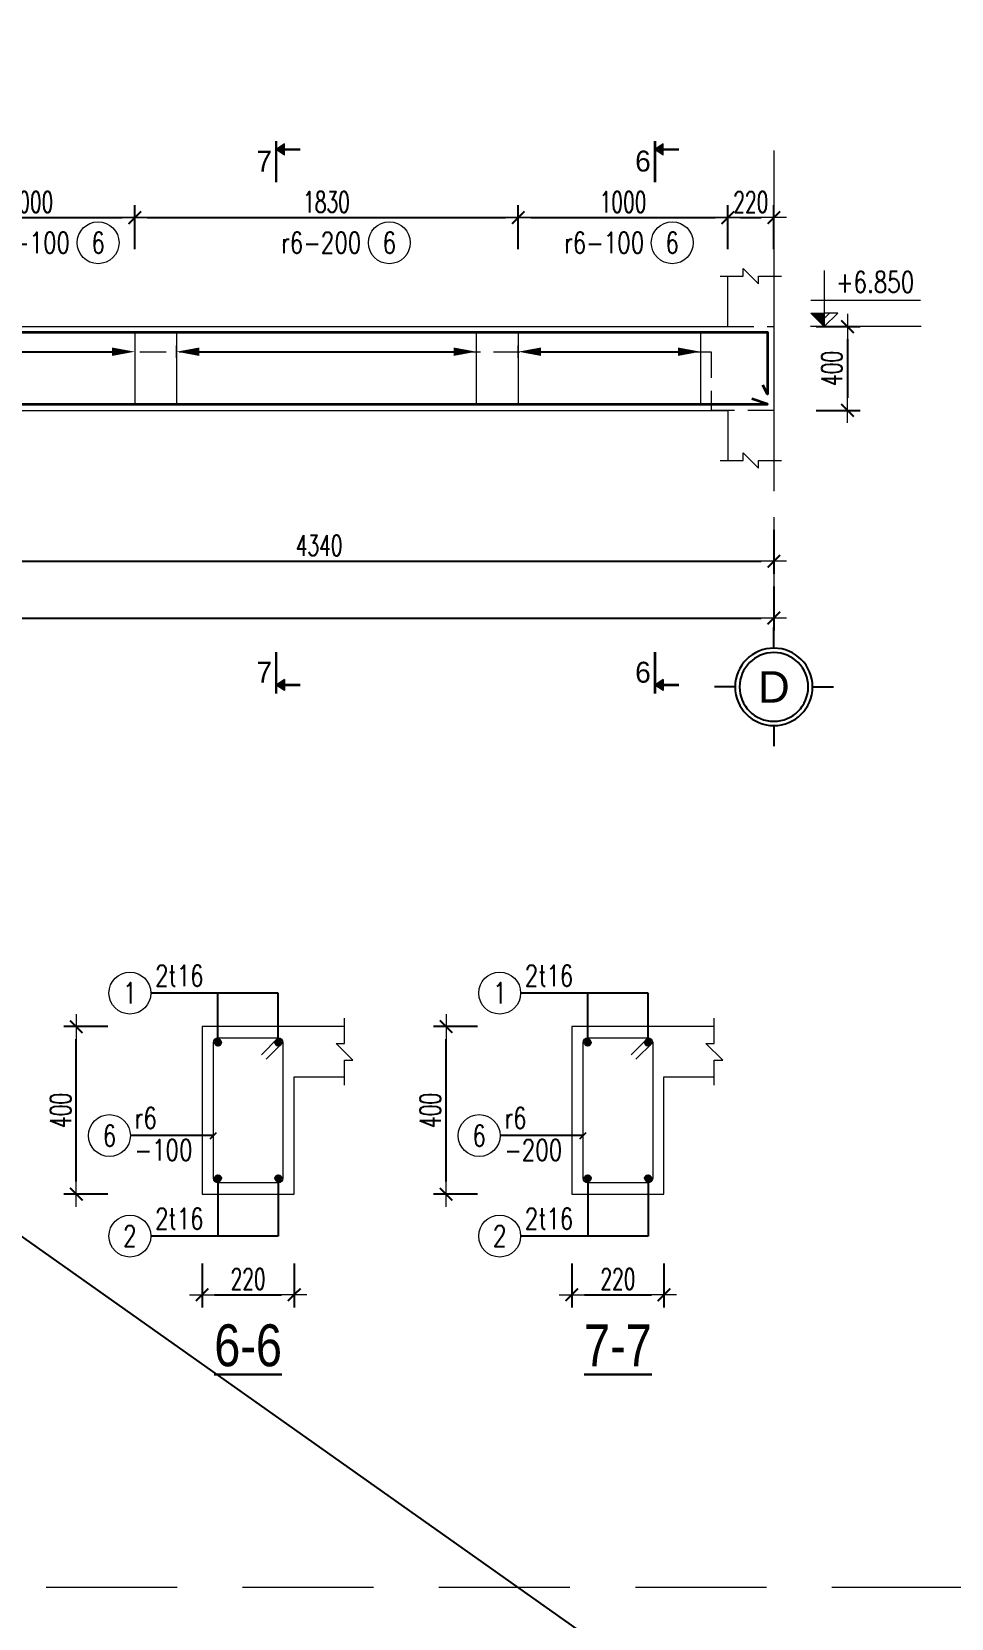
# Model space of a CAD drawing. Header units: millimetres. Extents: x -529861 to -223882, y -171969 to 61504.
# Drawn here: x -419037 to -414649, y -89836 to -82263 of the extents above; entities that cross this region are included whole.
import ezdxf
from ezdxf.enums import TextEntityAlignment as Align

# ---------------------------------------------------------------- set-up
doc = ezdxf.new("R2010")
doc.units = ezdxf.units.MM
doc.header["$LTSCALE"] = 5000
doc.linetypes.add('CENTER', pattern=[2, 1.25, -0.25, 0.25, -0.25])
doc.linetypes.add('HIDDEN', pattern=[0.375, 0.25, -0.125])
doc.layers.get('Defpoints').update_dxf_attribs({"color": 143})
for name, color, linetype, lineweight in [('dim', 8, 'Continuous', 18), ('kata_dim', 8, 'Continuous', 15), ('kata_grid', 8, 'CENTER', 5), ('kata_net khuat', 9, 'HIDDEN', 5), ('kata_net manh', 8, 'Continuous', 5), ('kata_net thay', 4, 'Continuous', 20), ('kata_text', 7, 'Continuous', 30), ('kata_thep chu', 1, 'Continuous', 35), ('kata_thep dai', 220, 'Continuous', 20), ('S-dims', 8, 'Continuous', 18)]:
    doc.layers.add(name, color=color, linetype=linetype, lineweight=lineweight)
doc.layers.add('KCS_Plotter', color=11, linetype='Continuous', plot=False)
doc.layers.add('text', color=255, linetype='Continuous')
doc.styles.add('AVANH', font='')
doc.styles.add('General text 1', font='')
doc.styles.add('kata_text', font='arial.ttf', dxfattribs={"width": 0.8})
doc.styles.add('vnsimpli', font='vnsimli.shx', dxfattribs={"width": 0.65})
doc.styles.get('AVANH').set_extended_font_data('.VnArialH')
doc.styles.get('General text 1').set_extended_font_data('.VnAvantH')
doc.dimstyles.new('kata_dim_20', dxfattribs={"dimscale": 20, "dimtxt": 2.5, "dimasz": 1.5, "dimexe": 1.5, "dimexo": 2.5, "dimtad": 1, "dimdec": 0, "dimzin": 0, "dimdsep": 46, "dimtxsty": 'vnsimpli', "dimblk": 'kata_block_ArchTick', "dimcen": 0.09, "dimdle": 1.2, "dimclrd": 8, "dimclre": 8, "dimclrt": 3, "dimadec": 0, "dimazin": 0, "dimtfac": 1, "dimtdec": 0, "dimtix": 1, "dimtofl": 0, "dimtmove": 0, "dimatfit": 3, "dimfxl": 3.75, "dimfxlon": 1, "dimtolj": 1, "dimtzin": 0, "dimarcsym": 0})
doc.dimstyles.new('kata_dim_40', dxfattribs={"dimscale": 40, "dimtxt": 2.5, "dimasz": 1.5, "dimexe": 1.5, "dimexo": 2.5, "dimtad": 1, "dimdec": 0, "dimzin": 0, "dimdsep": 46, "dimtxsty": 'vnsimpli', "dimblk": 'kata_block_ArchTick', "dimcen": 0.09, "dimdle": 1.2, "dimclrd": 8, "dimclre": 8, "dimclrt": 3, "dimadec": 0, "dimazin": 0, "dimtfac": 1, "dimtdec": 0, "dimtix": 1, "dimtofl": 0, "dimtmove": 0, "dimatfit": 3, "dimfxl": 3.75, "dimfxlon": 1, "dimtolj": 1, "dimtzin": 0, "dimarcsym": 0})
doc.dimstyles.new('kata_rai_thep', dxfattribs={"dimtxt": 2, "dimasz": 1, "dimexe": 0, "dimexo": 0, "dimtad": 1, "dimdec": 0, "dimzin": 12, "dimdsep": 46, "dimtxsty": 'kata_text', "dimblk": 'kata_block_RUNTIC', "dimcen": 0, "dimse1": 1, "dimse2": 1, "dimclrd": 6, "dimclre": 6, "dimclrt": 7, "dimadec": 0, "dimazin": 3, "dimtfac": 1, "dimtdec": 0, "dimtmove": 2, "dimatfit": 3, "dimldrblk": 'kata_block_LEADERTIC', "dimfxl": 1, "dimtolj": 1, "dimtzin": 0, "dimlwd": -1, "dimlwe": -1, "dimarcsym": 0})

# ---------------------------------------------------------------- blocks, each defined once
blk = doc.blocks.new('kata_block_ArchTick')
at = {"color": 8}
blk.add_line((1, 0), (-1, 0), dxfattribs=at)
at = {"color": 8, "const_width": 0.15}
blk.add_lwpolyline([(-0.5, -0.5), (0.5, 0.5)], dxfattribs=at)
blk = doc.blocks.new('*D344')
at = {"layer": 'Defpoints', "color": 0, "linetype": 'ByBlock', "ltscale": 1500, "transparency": 16777216}
for p in [(-415495.4145047388, -83150.20279869331), (-415715.4145047388, -83670.20279869331), (-415495.4145047388, -83670.20279869331)]:
    blk.add_point(p, dxfattribs=at)
at = {"layer": 'kata_dim', "color": 8, "linetype": 'ByBlock', "lineweight": -2, "ltscale": 1500, "transparency": 16777216}
for p, q in [((-415715.4145047388, -83300.20279869331), (-415715.4145047388, -83090.20279869331)), ((-415655.4145047388, -83150.20279869331), (-415555.4145047388, -83150.20279869331)), ((-415495.4145047388, -83300.20279869331), (-415495.4145047388, -83090.20279869331))]:
    blk.add_line(p, q, dxfattribs=at)
at = {"layer": 'kata_dim', "color": 8, "linetype": 'ByBlock', "lineweight": -2, "ltscale": 1500, "transparency": 16777216, "xscale": 60, "yscale": 60, "zscale": 60, "rotation": 180}
blk.add_blockref('kata_block_ArchTick', (-415715.4145047388, -83150.20279869331), dxfattribs=at)
at = {"layer": 'kata_dim', "color": 8, "linetype": 'ByBlock', "lineweight": -2, "ltscale": 1500, "transparency": 16777216, "xscale": 60, "yscale": 60, "zscale": 60}
blk.add_blockref('kata_block_ArchTick', (-415495.4145047388, -83150.20279869331), dxfattribs=at)
at = {"layer": 'kata_dim', "color": 3, "linetype": 'ByBlock', "ltscale": 1500, "transparency": 16777216, "insert": (-415605.4145047388, -83075.20279869331), "char_height": 100, "attachment_point": 5, "style": 'vnsimpli'}
blk.add_mtext('\\A1;220', dxfattribs=at)
blk = doc.blocks.new('*D345')
at = {"layer": 'Defpoints', "color": 0, "linetype": 'ByBlock', "ltscale": 1500, "transparency": 16777216}
for p in [(-418545.4145047388, -83150.20279869331), (-419545.4145047388, -83670.20279869331), (-418545.4145047388, -83670.20279869331)]:
    blk.add_point(p, dxfattribs=at)
at = {"layer": 'kata_dim', "color": 8, "linetype": 'ByBlock', "lineweight": -2, "ltscale": 1500, "transparency": 16777216}
for p, q in [((-419545.4145047388, -83300.20279869331), (-419545.4145047388, -83090.20279869331)), ((-419485.4145047388, -83150.20279869331), (-418605.4145047388, -83150.20279869331)), ((-418545.4145047388, -83300.20279869331), (-418545.4145047388, -83090.20279869331))]:
    blk.add_line(p, q, dxfattribs=at)
at = {"layer": 'kata_dim', "color": 8, "linetype": 'ByBlock', "lineweight": -2, "ltscale": 1500, "transparency": 16777216, "xscale": 60, "yscale": 60, "zscale": 60, "rotation": 180}
blk.add_blockref('kata_block_ArchTick', (-419545.4145047388, -83150.20279869331), dxfattribs=at)
at = {"layer": 'kata_dim', "color": 8, "linetype": 'ByBlock', "lineweight": -2, "ltscale": 1500, "transparency": 16777216, "xscale": 60, "yscale": 60, "zscale": 60}
blk.add_blockref('kata_block_ArchTick', (-418545.4145047388, -83150.20279869331), dxfattribs=at)
at = {"layer": 'kata_dim', "color": 3, "linetype": 'ByBlock', "ltscale": 1500, "transparency": 16777216, "insert": (-419045.4145047388, -83075.20279869331), "char_height": 100, "attachment_point": 5, "style": 'vnsimpli'}
blk.add_mtext('\\A1;1000', dxfattribs=at)
blk = doc.blocks.new('*D346')
at = {"layer": 'Defpoints', "color": 0, "linetype": 'ByBlock', "ltscale": 1500, "transparency": 16777216}
for p in [(-416715.4145047388, -83150.20279869331), (-418545.4145047388, -83670.20279869331), (-416715.4145047388, -83670.20279869331)]:
    blk.add_point(p, dxfattribs=at)
at = {"layer": 'kata_dim', "color": 8, "linetype": 'ByBlock', "lineweight": -2, "ltscale": 1500, "transparency": 16777216}
for p, q in [((-418545.4145047388, -83300.20279869331), (-418545.4145047388, -83090.20279869331)), ((-418485.4145047388, -83150.20279869331), (-416775.4145047388, -83150.20279869331)), ((-416715.4145047388, -83300.20279869331), (-416715.4145047388, -83090.20279869331))]:
    blk.add_line(p, q, dxfattribs=at)
at = {"layer": 'kata_dim', "color": 8, "linetype": 'ByBlock', "lineweight": -2, "ltscale": 1500, "transparency": 16777216, "xscale": 60, "yscale": 60, "zscale": 60, "rotation": 180}
blk.add_blockref('kata_block_ArchTick', (-418545.4145047388, -83150.20279869331), dxfattribs=at)
at = {"layer": 'kata_dim', "color": 8, "linetype": 'ByBlock', "lineweight": -2, "ltscale": 1500, "transparency": 16777216, "xscale": 60, "yscale": 60, "zscale": 60}
blk.add_blockref('kata_block_ArchTick', (-416715.4145047388, -83150.20279869331), dxfattribs=at)
at = {"layer": 'kata_dim', "color": 3, "linetype": 'ByBlock', "ltscale": 1500, "transparency": 16777216, "insert": (-417630.4145047388, -83075.20279869331), "char_height": 100, "attachment_point": 5, "style": 'vnsimpli'}
blk.add_mtext('\\A1;1830', dxfattribs=at)
blk = doc.blocks.new('*D347')
at = {"layer": 'Defpoints', "color": 0, "linetype": 'ByBlock', "ltscale": 1500, "transparency": 16777216}
for p in [(-415715.4145047388, -83150.20279869331), (-416715.4145047388, -83670.20279869331), (-415715.4145047388, -83670.20279869331)]:
    blk.add_point(p, dxfattribs=at)
at = {"layer": 'kata_dim', "color": 8, "linetype": 'ByBlock', "lineweight": -2, "ltscale": 1500, "transparency": 16777216}
for p, q in [((-416715.4145047388, -83300.20279869331), (-416715.4145047388, -83090.20279869331)), ((-416655.4145047388, -83150.20279869331), (-415775.4145047388, -83150.20279869331)), ((-415715.4145047388, -83300.20279869331), (-415715.4145047388, -83090.20279869331))]:
    blk.add_line(p, q, dxfattribs=at)
at = {"layer": 'kata_dim', "color": 8, "linetype": 'ByBlock', "lineweight": -2, "ltscale": 1500, "transparency": 16777216, "xscale": 60, "yscale": 60, "zscale": 60, "rotation": 180}
blk.add_blockref('kata_block_ArchTick', (-416715.4145047388, -83150.20279869331), dxfattribs=at)
at = {"layer": 'kata_dim', "color": 8, "linetype": 'ByBlock', "lineweight": -2, "ltscale": 1500, "transparency": 16777216, "xscale": 60, "yscale": 60, "zscale": 60}
blk.add_blockref('kata_block_ArchTick', (-415715.4145047388, -83150.20279869331), dxfattribs=at)
at = {"layer": 'kata_dim', "color": 3, "linetype": 'ByBlock', "ltscale": 1500, "transparency": 16777216, "insert": (-416215.4145047388, -83075.20279869331), "char_height": 100, "attachment_point": 5, "style": 'vnsimpli'}
blk.add_mtext('\\A1;1000', dxfattribs=at)
blk = doc.blocks.new('*D348')
at = {"layer": 'Defpoints', "color": 0, "linetype": 'ByBlock', "ltscale": 1500, "transparency": 16777216}
for p in [(-415438.5028684791, -83670.20279869334), (-415438.5028684791, -84070.20279869334), (-415143.8957967724, -84070.20279869334)]:
    blk.add_point(p, dxfattribs=at)
at = {"layer": 'kata_dim', "color": 8, "linetype": 'ByBlock', "lineweight": -2, "ltscale": 1500, "transparency": 16777216}
for p, q in [((-415293.8957967724, -83670.20279869334), (-415083.8957967724, -83670.20279869334)), ((-415143.8957967724, -83730.20279869334), (-415143.8957967724, -84010.20279869334)), ((-415293.8957967724, -84070.20279869334), (-415083.8957967724, -84070.20279869334))]:
    blk.add_line(p, q, dxfattribs=at)
at = {"layer": 'kata_dim', "color": 8, "linetype": 'ByBlock', "lineweight": -2, "ltscale": 1500, "transparency": 16777216, "xscale": 60, "yscale": 60, "zscale": 60}
for p, rotation in [((-415143.8957967724, -83670.20279869334), 90), ((-415143.8957967724, -84070.20279869334), 270)]:
    blk.add_blockref('kata_block_ArchTick', p, dxfattribs=dict(at, rotation=rotation))
at = {"layer": 'kata_dim', "color": 3, "linetype": 'ByBlock', "ltscale": 1500, "transparency": 16777216, "insert": (-415218.8957967723, -83870.20279869321), "char_height": 100, "attachment_point": 5, "rotation": 90, "style": 'vnsimpli'}
blk.add_mtext('\\A1;400', dxfattribs=at)
blk = doc.blocks.new('kata_block_CT')
at = {"layer": 'S-dims', "linetype": 'ByBlock', "ltscale": 1500}
blk.add_hatch(color=256, dxfattribs=at).paths.add_polyline_path([(-1.818989403545856e-12, 1.596954857557193), (-1.612010908635057, 1.596954857557193), (-1.818989403545856e-12, -4.547473508864641e-13)])
h = blk.add_hatch(dxfattribs=at)
h.set_pattern_fill('ANSI31', color=256, scale=1.406250541793835, style=0)
h.set_pattern_definition([(45.00000000000001, (-1.818989403545856e-12, 5.002220859751105e-12), (-3.157122508925225, 3.157122508925225), [])])
h.paths.add_polyline_path([(-1.818989403545856e-12, 1.596954857557193), (-1.818989403545856e-12, -4.547473508864641e-13), (1.612010908922457, 1.596954857557193)])
for p, q in [((-1.592704896860596, 3.140833880479022), (11.46947077315235, 3.140833880479022)), ((11.56125648125999, 5.002220859751105e-12), (-1.638695725139769, 5.002220859751105e-12))]:
    blk.add_line(p, q, dxfattribs=at)
for points in [[(-1.818989403545856e-12, 6.694950748643805), (-1.818989403545856e-12, -4.547473508864641e-13)], [(-1.818989403545856e-12, -4.547473508864641e-13), (-1.612010908635057, 1.596954857557193), (-1.818989403545856e-12, 1.596954857557193)], [(-1.818989403545856e-12, -4.547473508864641e-13), (1.612010908922457, 1.596954857557193), (-1.818989403545856e-12, 1.596954857557193)]]:
    blk.add_lwpolyline(points, dxfattribs=at)
at = {"layer": 'S-dims', "color": 3, "style": 'vnsimpli', "width": 0.75}
blk.add_attdef('CT', (1.409564409344966, 4.068271311703484), '', height=2.5, dxfattribs=at)
blk = doc.blocks.new('*D351')
at = {"layer": 'Defpoints', "color": 0, "linetype": 'ByBlock', "ltscale": 1500, "transparency": 16777216}
for p in [(-419835.4145047388, -84166.14727921008), (-415495.4145047388, -84487.61539298871), (-415495.4145047388, -84790.20279869331)]:
    blk.add_point(p, dxfattribs=at)
at = {"layer": 'kata_dim', "color": 8, "linetype": 'ByBlock', "lineweight": -2, "ltscale": 1500, "transparency": 16777216}
for p, q in [((-419835.4145047388, -84640.20279869331), (-419835.4145047388, -84850.20279869331)), ((-415495.4145047388, -84640.20279869331), (-415495.4145047388, -84850.20279869331)), ((-419775.4145047388, -84790.20279869331), (-415555.4145047388, -84790.20279869331))]:
    blk.add_line(p, q, dxfattribs=at)
at = {"layer": 'kata_dim', "color": 8, "linetype": 'ByBlock', "lineweight": -2, "ltscale": 1500, "transparency": 16777216, "xscale": 60, "yscale": 60, "zscale": 60, "rotation": 180}
blk.add_blockref('kata_block_ArchTick', (-419835.4145047388, -84790.20279869331), dxfattribs=at)
at = {"layer": 'kata_dim', "color": 8, "linetype": 'ByBlock', "lineweight": -2, "ltscale": 1500, "transparency": 16777216, "xscale": 60, "yscale": 60, "zscale": 60}
blk.add_blockref('kata_block_ArchTick', (-415495.4145047388, -84790.20279869331), dxfattribs=at)
at = {"layer": 'kata_dim', "color": 3, "linetype": 'ByBlock', "ltscale": 1500, "transparency": 16777216, "insert": (-417665.4145047388, -84715.20279869331), "char_height": 100, "attachment_point": 5, "style": 'vnsimpli'}
blk.add_mtext('\\A1;4340', dxfattribs=at)
blk = doc.blocks.new('kata_block_GRID')
at = {"layer": 'dim', "color": 250, "linetype": 'Continuous', "lineweight": -3}
for p, q in [((-0.003069858671185699, 4.621936058582317), (-0.003069858671185699, 7.082257742461767)), ((-4.628075776428378, -0.003069858671263859), (-7.088397460513452, -0.003069858671263859)), ((4.633360719258999, -0.003069858729762842), (7.093682403344044, -0.003069858729762842)), ((-0.003069858729507047, -4.62807577604141), (-0.003069858729507047, -7.088397459920852))]:
    blk.add_line(p, q, dxfattribs=at)
at = {"layer": 'dim', "color": 250, "linetype": 'Continuous', "lineweight": -3, "extrusion": (0, 0, -1)}
blk.add_ellipse((-0.003069858729507047, -0.003069858729762842), major_axis=(-4.625005843929168, 0.0008261058644820616), ratio=0.9999999999162872, start_param=3.141414036333157, end_param=9.424599343512742, dxfattribs=at)
at = {"layer": 'dim', "color": 9, "linetype": 'Continuous', "lineweight": -3, "extrusion": (0, 0, -0.9999999999999999)}
blk.add_ellipse((-0.003069858729507047, -0.003069858729762842), major_axis=(-4.09891770926371, 0.00306985872976267), ratio=0.99999999991626, start_param=3.140843709996926, end_param=9.424029017176512, dxfattribs=at)
at = {"layer": 'text', "color": 33, "style": 'AVANH'}
blk.add_attdef('GRID', text='', height=3.75, dxfattribs=at).set_placement((0, 0), align=Align.MIDDLE)
blk = doc.blocks.new('kata_block_RUNTIC')
at = {"layer": 'kata_dim', "color": 6}
blk.add_line((0, 0.75), (0, -0.75), dxfattribs=at)
blk.add_lwpolyline([(0, 0, 0, 1, 0), (-2.69999999999709, 0, 1, 1, 0)], format="xyseb", dxfattribs=at)
blk = doc.blocks.new('*D332')
at = {"layer": 'Defpoints', "color": 6, "linetype": 'ByBlock', "ltscale": 1500, "transparency": 16777216}
blk.add_line((-419455.4145047388, -83790.20279869331), (-418585.4145047388, -83790.20279869331), dxfattribs=at)
at = {"layer": 'Defpoints', "color": 0, "linetype": 'ByBlock', "ltscale": 1500, "transparency": 16777216}
for p in [(-419495.4145047388, -83790.20279869331), (-418545.4145047388, -83790.20279869331), (-418545.4145047388, -83790.20279869331)]:
    blk.add_point(p, dxfattribs=at)
at = {"layer": 'Defpoints', "color": 6, "linetype": 'ByBlock', "ltscale": 1500, "transparency": 16777216, "xscale": 40, "yscale": 40, "zscale": 40, "rotation": 180}
blk.add_blockref('kata_block_RUNTIC', (-419495.4145047388, -83790.20279869331), dxfattribs=at)
at = {"layer": 'Defpoints', "color": 6, "linetype": 'ByBlock', "ltscale": 1500, "transparency": 16777216, "xscale": 40, "yscale": 40, "zscale": 40}
blk.add_blockref('kata_block_RUNTIC', (-418545.4145047388, -83790.20279869331), dxfattribs=at)
blk = doc.blocks.new('kata_block_LEADERTIC')
at = {"layer": 'kata_dim', "color": 6}
blk.add_lwpolyline([(0, 0, 0, 1, 0), (-2.69999999999709, 0, 1, 1, 0)], format="xyseb", dxfattribs=at)
blk = doc.blocks.new('*D333')
at = {"layer": 'Defpoints', "color": 6, "linetype": 'ByBlock', "ltscale": 1500, "transparency": 16777216}
blk.add_line((-418305.4145047388, -83790.20279869331), (-416955.4145047388, -83790.20279869331), dxfattribs=at)
at = {"layer": 'Defpoints', "color": 0, "linetype": 'ByBlock', "ltscale": 1500, "transparency": 16777216}
for p in [(-418345.4145047388, -83790.20279869331), (-416915.4145047388, -83790.20279869331), (-416915.4145047388, -83790.20279869331)]:
    blk.add_point(p, dxfattribs=at)
at = {"layer": 'Defpoints', "color": 6, "linetype": 'ByBlock', "ltscale": 1500, "transparency": 16777216, "xscale": 40, "yscale": 40, "zscale": 40, "rotation": 180}
blk.add_blockref('kata_block_RUNTIC', (-418345.4145047388, -83790.20279869331), dxfattribs=at)
at = {"layer": 'Defpoints', "color": 6, "linetype": 'ByBlock', "ltscale": 1500, "transparency": 16777216, "xscale": 40, "yscale": 40, "zscale": 40}
blk.add_blockref('kata_block_RUNTIC', (-416915.4145047388, -83790.20279869331), dxfattribs=at)
blk = doc.blocks.new('*D334')
at = {"layer": 'Defpoints', "color": 6, "linetype": 'ByBlock', "ltscale": 1500, "transparency": 16777216}
blk.add_line((-416675.4145047388, -83790.20279869331), (-415885.4145047388, -83790.20279869331), dxfattribs=at)
at = {"layer": 'Defpoints', "color": 0, "linetype": 'ByBlock', "ltscale": 1500, "transparency": 16777216}
for p in [(-416715.4145047388, -83790.20279869331), (-415845.4145047388, -83790.20279869331), (-415845.4145047388, -83790.20279869331)]:
    blk.add_point(p, dxfattribs=at)
at = {"layer": 'Defpoints', "color": 6, "linetype": 'ByBlock', "ltscale": 1500, "transparency": 16777216, "xscale": 40, "yscale": 40, "zscale": 40, "rotation": 180}
blk.add_blockref('kata_block_RUNTIC', (-416715.4145047388, -83790.20279869331), dxfattribs=at)
at = {"layer": 'Defpoints', "color": 6, "linetype": 'ByBlock', "ltscale": 1500, "transparency": 16777216, "xscale": 40, "yscale": 40, "zscale": 40}
blk.add_blockref('kata_block_RUNTIC', (-415845.4145047388, -83790.20279869331), dxfattribs=at)
blk = doc.blocks.new('*D362')
at = {"layer": 'Defpoints', "color": 0, "linetype": 'ByBlock', "ltscale": 1500, "transparency": 16777216}
for p in [(-418224.3445846057, -87812.03425808257), (-417784.3445846057, -87812.03425808257), (-417784.3445846057, -88292.03425808257)]:
    blk.add_point(p, dxfattribs=at)
at = {"layer": 'kata_dim', "color": 8, "linetype": 'ByBlock', "lineweight": -2, "ltscale": 1500, "transparency": 16777216}
for p, q in [((-418224.3445846057, -88142.03425808257), (-418224.3445846057, -88352.03425808257)), ((-417784.3445846057, -88142.03425808257), (-417784.3445846057, -88352.03425808257)), ((-418164.3445846057, -88292.03425808257), (-417844.3445846057, -88292.03425808257))]:
    blk.add_line(p, q, dxfattribs=at)
at = {"layer": 'kata_dim', "color": 8, "linetype": 'ByBlock', "lineweight": -2, "ltscale": 1500, "transparency": 16777216, "xscale": 60, "yscale": 60, "zscale": 60, "rotation": 180}
blk.add_blockref('kata_block_ArchTick', (-418224.3445846057, -88292.03425808257), dxfattribs=at)
at = {"layer": 'kata_dim', "color": 8, "linetype": 'ByBlock', "lineweight": -2, "ltscale": 1500, "transparency": 16777216, "xscale": 60, "yscale": 60, "zscale": 60}
blk.add_blockref('kata_block_ArchTick', (-417784.3445846057, -88292.03425808257), dxfattribs=at)
at = {"layer": 'kata_dim', "color": 3, "linetype": 'ByBlock', "ltscale": 1500, "transparency": 16777216, "insert": (-418004.3445846057, -88217.03425808257), "char_height": 100, "attachment_point": 5, "style": 'vnsimpli'}
blk.add_mtext('\\A1;220', dxfattribs=at)
blk = doc.blocks.new('kata_block_TD')
at = {"color": 6, "linetype": 'ByBlock', "lineweight": -2, "style": 'kata_text', "width": 0.8}
blk.add_attdef('SECTDET2', text='', height=5, dxfattribs=at).set_placement((0, 7.970649532882817), align=Align.CENTER)
at = {"color": 0, "linetype": 'ByBlock', "lineweight": -2, "style": 'kata_text', "width": 0.8}
blk.add_attdef('SECTDET1', text='', height=5, dxfattribs=at).set_placement((0, 1.470649532882817), align=Align.CENTER)
blk = doc.blocks.new('*D363')
at = {"layer": 'Defpoints', "color": 0, "linetype": 'ByBlock', "ltscale": 1500, "transparency": 16777216}
for p in [(-418824.3445846078, -87012.0342580826), (-418224.3445846059, -87012.0342580826), (-418224.3445846059, -87812.0342580826)]:
    blk.add_point(p, dxfattribs=at)
at = {"layer": 'kata_dim', "color": 8, "linetype": 'ByBlock', "lineweight": -2, "ltscale": 1500, "transparency": 16777216}
for p, q in [((-418674.3445846078, -87012.0342580826), (-418884.3445846078, -87012.0342580826)), ((-418824.3445846078, -87752.0342580826), (-418824.3445846078, -87072.0342580826)), ((-418674.3445846078, -87812.0342580826), (-418884.3445846078, -87812.0342580826))]:
    blk.add_line(p, q, dxfattribs=at)
at = {"layer": 'kata_dim', "color": 8, "linetype": 'ByBlock', "lineweight": -2, "ltscale": 1500, "transparency": 16777216, "xscale": 60, "yscale": 60, "zscale": 60}
for p, rotation in [((-418824.3445846078, -87012.0342580826), 90), ((-418824.3445846078, -87812.0342580826), 270)]:
    blk.add_blockref('kata_block_ArchTick', p, dxfattribs=dict(at, rotation=rotation))
at = {"layer": 'kata_dim', "color": 3, "linetype": 'ByBlock', "ltscale": 1500, "transparency": 16777216, "insert": (-418899.3445846077, -87412.03425808247), "char_height": 100, "attachment_point": 5, "rotation": 90, "style": 'vnsimpli'}
blk.add_mtext('\\A1;400', dxfattribs=at)
blk = doc.blocks.new('kata_block_THEP')
at = {"layer": 'kata_thep chu', "color": 0}
for p, q in [((-0.5, 0), (0.5, 0)), ((-0.3535533905960619, 0.353553390592424), (0.3535533905960619, -0.353553390592424)), ((0.3535533905960619, 0.353553390592424), (-0.3535533905960619, -0.353553390592424)), ((0, 0.5), (0, -0.5))]:
    blk.add_line(p, q, dxfattribs=at)
at = {"layer": 'kata_thep chu', "color": 0, "const_width": 0.08333333333333334}
blk.add_lwpolyline([(-0.5, -1.818989403545856e-12, 1), (0.5000000000145519, -1.818989403545856e-12, 1), (-0.5, -1.818989403545856e-12, 1)], format="xyb", dxfattribs=at)
blk = doc.blocks.new('*U68')
blk.add_circle((-2.5, 0), 2.5)
at = {"layer": 'kata_text', "color": 3, "style": 'vnsimpli', "width": 0.75}
blk.add_attdef('DK1', (0.5, 0.8455043070534884), '', height=2.5, dxfattribs=at)
at = {"layer": 'kata_text', "color": 7, "style": 'vnsimpli', "width": 0.75}
blk.add_attdef('SH2', text='', height=2.5, dxfattribs=at).set_placement((-2.5, 0), align=Align.MIDDLE)
blk = doc.blocks.new('*U70')
blk.add_circle((-2.5, 0), 2.5)
at = {"layer": 'kata_text', "color": 3, "style": 'vnsimpli', "width": 0.75}
for tag, p in [('DK1', (0.5, 0.8455043070534884)), ('KC1', (0.5, -2.972544307831413))]:
    blk.add_attdef(tag, p, '', height=2.5, dxfattribs=at)
at = {"layer": 'kata_text', "color": 7, "style": 'vnsimpli', "width": 0.75}
blk.add_attdef('SH2', text='', height=2.5, dxfattribs=at).set_placement((-2.5, 0), align=Align.MIDDLE)
blk = doc.blocks.new('*U87')
blk.add_circle((2.5, 0), 2.5)
at = {"layer": 'kata_text', "color": 3, "style": 'vnsimpli', "width": 0.75}
blk.add_attdef('DKKC2', text='', height=2.5, dxfattribs=at).set_placement((-0.85, -1.249999999999998), align=Align.RIGHT)
at = {"layer": 'kata_text', "color": 7, "style": 'vnsimpli', "width": 0.75}
blk.add_attdef('SH3', text='', height=2.5, dxfattribs=at).set_placement((2.5, 0), align=Align.MIDDLE)
blk = doc.blocks.new('*D370')
at = {"layer": 'Defpoints', "color": 0, "linetype": 'ByBlock', "ltscale": 1500, "transparency": 16777216}
for p in [(-416459.7826566827, -87812.03425808257), (-416019.7826566827, -87812.03425808257), (-416019.7826566827, -88292.03425808257)]:
    blk.add_point(p, dxfattribs=at)
at = {"layer": 'kata_dim', "color": 8, "linetype": 'ByBlock', "lineweight": -2, "ltscale": 1500, "transparency": 16777216}
for p, q in [((-416459.7826566827, -88142.03425808257), (-416459.7826566827, -88352.03425808257)), ((-416019.7826566827, -88142.03425808257), (-416019.7826566827, -88352.03425808257)), ((-416399.7826566827, -88292.03425808257), (-416079.7826566827, -88292.03425808257))]:
    blk.add_line(p, q, dxfattribs=at)
at = {"layer": 'kata_dim', "color": 8, "linetype": 'ByBlock', "lineweight": -2, "ltscale": 1500, "transparency": 16777216, "xscale": 60, "yscale": 60, "zscale": 60, "rotation": 180}
blk.add_blockref('kata_block_ArchTick', (-416459.7826566827, -88292.03425808257), dxfattribs=at)
at = {"layer": 'kata_dim', "color": 8, "linetype": 'ByBlock', "lineweight": -2, "ltscale": 1500, "transparency": 16777216, "xscale": 60, "yscale": 60, "zscale": 60}
blk.add_blockref('kata_block_ArchTick', (-416019.7826566827, -88292.03425808257), dxfattribs=at)
at = {"layer": 'kata_dim', "color": 3, "linetype": 'ByBlock', "ltscale": 1500, "transparency": 16777216, "insert": (-416239.7826566827, -88217.03425808257), "char_height": 100, "attachment_point": 5, "style": 'vnsimpli'}
blk.add_mtext('\\A1;220', dxfattribs=at)
blk = doc.blocks.new('*D371')
at = {"layer": 'Defpoints', "color": 0, "linetype": 'ByBlock', "ltscale": 1500, "transparency": 16777216}
for p in [(-417059.7826566849, -87012.0342580826), (-416459.7826566829, -87012.0342580826), (-416459.7826566829, -87812.0342580826)]:
    blk.add_point(p, dxfattribs=at)
at = {"layer": 'kata_dim', "color": 8, "linetype": 'ByBlock', "lineweight": -2, "ltscale": 1500, "transparency": 16777216}
for p, q in [((-416909.7826566849, -87012.0342580826), (-417119.7826566849, -87012.0342580826)), ((-417059.7826566849, -87752.0342580826), (-417059.7826566849, -87072.0342580826)), ((-416909.7826566849, -87812.0342580826), (-417119.7826566849, -87812.0342580826))]:
    blk.add_line(p, q, dxfattribs=at)
at = {"layer": 'kata_dim', "color": 8, "linetype": 'ByBlock', "lineweight": -2, "ltscale": 1500, "transparency": 16777216, "xscale": 60, "yscale": 60, "zscale": 60}
for p, rotation in [((-417059.7826566849, -87012.0342580826), 90), ((-417059.7826566849, -87812.0342580826), 270)]:
    blk.add_blockref('kata_block_ArchTick', p, dxfattribs=dict(at, rotation=rotation))
at = {"layer": 'kata_dim', "color": 3, "linetype": 'ByBlock', "ltscale": 1500, "transparency": 16777216, "insert": (-417134.7826566848, -87412.03425808247), "char_height": 100, "attachment_point": 5, "rotation": 90, "style": 'vnsimpli'}
blk.add_mtext('\\A1;400', dxfattribs=at)
blk = doc.blocks.new('kata_block_SECBAL')
blk.add_hatch(color=2).paths.add_polyline_path([(0.9949950774395511, 3.806026766437923), (4.639423423213884e-07, 3.133625387334772), (0.9949950774395511, 2.46122400823162)])
at = {"color": 2}
for p, q in [((0.9949950774395511, 3.806026766437923), (4.639423423213884e-07, 3.133625387334772)), ((0.9949950774395511, 2.46122400823162), (0.9949950774395511, 3.806026766437923)), ((0.9949950774395511, 2.46122400823162), (4.639423423213884e-07, 3.133625387334772))]:
    blk.add_line(p, q, dxfattribs=at)
at = {"color": 2, "const_width": 0.3}
for points in [[(4.639423423213884e-07, -0.8013114999549362), (4.639423423213884e-07, 4.158454357098053)], [(0.9949950774395511, 3.133625387334772), (2.888094267825096, 3.133625387334772)]]:
    blk.add_lwpolyline(points, dxfattribs=at)
at = {"color": 2, "linetype": 'ByBlock', "lineweight": -2, "style": 'General text 1'}
blk.add_attdef('DETAIL', text='', height=2.5, dxfattribs=at).set_placement((-0.4999587343882013, 1.749873724336794), align=Align.MIDDLE_RIGHT)
blk = doc.blocks.new('*U88')
blk.add_hatch(color=2).paths.add_polyline_path([(0.9949950774395503, -0.4488839092948065), (4.639423418238154e-07, 0.2235174698083453), (0.9949950774395507, 0.8959188489114962)])
at = {"color": 2}
for p, q in [((0.9949950774395507, 0.8959188489114962), (4.639423418238154e-07, 0.2235174698083453)), ((0.9949950774395503, -0.4488839092948065), (4.639423418238154e-07, 0.2235174698083453)), ((0.9949950774395507, 0.8959188489114962), (0.9949950774395503, -0.4488839092948065))]:
    blk.add_line(p, q, dxfattribs=at)
at = {"color": 2, "const_width": 0.3}
for points in [[(4.639423431694138e-07, 4.158454357098053), (4.63942341473363e-07, -0.8013114999549362)], [(0.9949950774395505, 0.2235174698083449), (2.888094267825096, 0.2235174698083444)]]:
    blk.add_lwpolyline(points, dxfattribs=at)
at = {"color": 2, "linetype": 'ByBlock', "lineweight": -2, "style": 'General text 1'}
blk.add_attdef('DETAIL', text='', height=2.5, dxfattribs=at).set_placement((-0.4999587343882013, 1.749873724336794), align=Align.MIDDLE_RIGHT)
blk = doc.blocks.new('*D378')
at = {"layer": 'Defpoints', "color": 0, "linetype": 'ByBlock', "ltscale": 1500, "transparency": 16777216}
for p in [(-426195.4145047388, -84183.80939279417), (-415495.4145047388, -84190.20279869331), (-415495.4145047388, -85061.67608844409)]:
    blk.add_point(p, dxfattribs=at)
at = {"layer": 'kata_dim', "color": 8, "linetype": 'ByBlock', "lineweight": -2, "ltscale": 1500, "transparency": 16777216}
for p, q in [((-426195.4145047388, -84911.67608844409), (-426195.4145047388, -85121.67608844409)), ((-415495.4145047388, -84911.67608844409), (-415495.4145047388, -85121.67608844409)), ((-426135.4145047388, -85061.67608844409), (-415555.4145047388, -85061.67608844409))]:
    blk.add_line(p, q, dxfattribs=at)
at = {"layer": 'kata_dim', "color": 8, "linetype": 'ByBlock', "lineweight": -2, "ltscale": 1500, "transparency": 16777216, "xscale": 60, "yscale": 60, "zscale": 60, "rotation": 180}
blk.add_blockref('kata_block_ArchTick', (-426195.4145047388, -85061.67608844409), dxfattribs=at)
at = {"layer": 'kata_dim', "color": 8, "linetype": 'ByBlock', "lineweight": -2, "ltscale": 1500, "transparency": 16777216, "xscale": 60, "yscale": 60, "zscale": 60}
blk.add_blockref('kata_block_ArchTick', (-415495.4145047388, -85061.67608844409), dxfattribs=at)
at = {"layer": 'kata_dim', "color": 3, "linetype": 'ByBlock', "ltscale": 1500, "transparency": 16777216, "insert": (-420845.4145047388, -84986.67608844409), "char_height": 100, "attachment_point": 5, "style": 'vnsimpli'}
blk.add_mtext('\\A1;10700', dxfattribs=at)

msp = doc.modelspace()

# ---------------------------------------------------------------- linework, layer by layer
at = {"layer": 'kata_dim', "linetype": 'ByBlock', "ltscale": 1500}
for points in [[(-415752.0811714054, -83430.20279869331), (-415642.0811714054, -83430.20279869331), (-415642.0811714054, -83393.53613202664), (-415568.7478380721, -83466.86946535997), (-415568.7478380721, -83430.2027986933), (-415458.7478380722, -83430.20279869331)], [(-415752.0811714054, -84310.20279869331), (-415642.0811714054, -84310.20279869331), (-415642.0811714054, -84273.53613202664), (-415568.7478380721, -84346.86946535997), (-415568.7478380721, -84310.2027986933), (-415458.7478380722, -84310.20279869331)], [(-417544.3445846057, -87292.03425808257), (-417544.3445846057, -87172.03425808257), (-417504.3445846057, -87172.03425808257), (-417584.3445846057, -87092.03425808257), (-417544.3445846057, -87092.03425808257), (-417544.3445846057, -86972.03425808257)], [(-415779.7826566827, -87292.03425808257), (-415779.7826566827, -87172.03425808257), (-415739.7826566827, -87172.03425808257), (-415819.7826566827, -87092.03425808257), (-415779.7826566827, -87092.03425808257), (-415779.7826566827, -86972.03425808257)]]:
    msp.add_lwpolyline(points, dxfattribs=at)
at = {"layer": 'kata_grid', "ltscale": 0.1}
msp.add_line((-415495.4145047388, -82830.20279869331), (-415495.4145047388, -85110.20279869331), dxfattribs=at)
at = {"layer": 'kata_net khuat', "ltscale": 0.1}
for p, q in [((-415715.4145047388, -83670.20279869331), (-415495.4145047388, -83670.20279869331)), ((-415495.4145047388, -84070.20279869331), (-415795.4145047388, -84070.20279869331))]:
    msp.add_line(p, q, dxfattribs=at)
at = {"layer": 'kata_net khuat', "ltscale": 0.5}
msp.add_line((-426468.6710349513, -89687.76846632666), (-409206.1709000026, -89687.76846632666), dxfattribs=at)
at = {"layer": 'kata_net khuat', "ltscale": 0.1}
msp.add_lwpolyline([(-419645.4145047388, -84070.20279869331), (-419645.4145047388, -83790.20279869331), (-415795.4145047388, -83790.20279869331), (-415795.4145047388, -84070.20279869331)], dxfattribs=at)
at = {"layer": 'kata_net thay', "linetype": 'ByBlock', "ltscale": 1500}
for points in [[(-419545.4145047388, -83430.20279869331), (-419545.4145047388, -83670.20279869331), (-415715.4145047388, -83670.20279869331), (-415715.4145047388, -83430.20279869331)], [(-415495.4145047388, -83430.20279869331), (-415495.4145047388, -83670.20279869331), (-415495.4145047388, -83670.20279869331), (-415495.4145047388, -84070.20279869331), (-415495.4145047388, -84070.20279869331), (-415495.4145047388, -84310.20279869331)], [(-419545.4145047388, -84310.20279869331), (-419545.4145047388, -84070.20279869331), (-415715.4145047388, -84070.20279869331), (-415715.4145047388, -84310.20279869331)], [(-417544.3445846057, -87012.03425808257), (-417784.3445846057, -87012.03425808257), (-417784.3445846057, -87012.03425808257), (-418224.3445846057, -87012.03425808257), (-418224.3445846057, -87812.03425808257), (-417784.3445846057, -87812.03425808257), (-417784.3445846057, -87252.03425808257), (-417544.3445846057, -87252.03425808257)], [(-415779.7826566827, -87012.03425808257), (-416019.7826566827, -87012.03425808257), (-416019.7826566827, -87012.03425808257), (-416459.7826566827, -87012.03425808257), (-416459.7826566827, -87812.03425808257), (-416019.7826566827, -87812.03425808257), (-416019.7826566827, -87252.03425808257), (-415779.7826566827, -87252.03425808257)]]:
    msp.add_lwpolyline(points, dxfattribs=at)
at = {"layer": 'kata_thep chu', "linetype": 'ByBlock', "ltscale": 1500}
for points in [[(-422745.4145047388, -83697.20279869331), (-422295.4145047388, -83727.20279869331), (-419945.4145047388, -83727.20279869331), (-419495.4145047388, -83697.20279869331), (-415525.4145047388, -83697.20279869331), (-415525.4145047388, -83992.90305642222), (-415547.7801373553, -83950.41097638043)], [(-426090.4145047388, -83915.20279869331), (-426165.4145047388, -83940.20279869331), (-422945.4145047388, -83940.20279869331), (-422345.4145047388, -83940.20279869331), (-419945.4145047388, -83940.20279869331), (-419345.4145047388, -84040.20279869331), (-415525.4145047388, -84040.20279869331), (-415600.4145047388, -84015.20279869331)]]:
    msp.add_lwpolyline(points, dxfattribs=at)
at = {"layer": 'kata_thep dai', "linetype": 'ByBlock', "ltscale": 30}
for p, q in [((-418545.4145047388, -83697.20279869331), (-418545.4145047388, -84043.20279869331)), ((-418345.4145047388, -83697.20279869331), (-418345.4145047388, -84043.20279869331)), ((-416915.4145047388, -83697.20279869331), (-416915.4145047388, -84043.20279869331)), ((-416715.4145047388, -83697.20279869331), (-416715.4145047388, -84043.20279869331)), ((-415845.4145047388, -83697.20279869331), (-415845.4145047388, -84043.20279869331))]:
    msp.add_line(p, q, dxfattribs=at)
at = {"layer": 'kata_thep dai', "linetype": 'ByBlock', "ltscale": 1500}
for points in [[(-417940.3445846057, -87146.03425808257), (-417860.3445846057, -87066.03425808257, -0.414213562), (-417838.3445846057, -87088.03425808257), (-417838.3445846057, -87736.03425808257, -0.414213562), (-417860.3445846057, -87758.03425808257), (-418148.3445846057, -87758.03425808257, -0.414213562), (-418170.3445846057, -87736.03425808257), (-418170.3445846057, -87088.03425808257, -0.414213562), (-418148.3445846057, -87066.03425808257), (-417860.3445846057, -87066.03425808257, -0.414213562), (-417838.3445846057, -87088.03425808257), (-417918.3445846057, -87168.03425808257)], [(-416175.7826566827, -87146.03425808257), (-416095.7826566827, -87066.03425808257, -0.414213562), (-416073.7826566827, -87088.03425808257), (-416073.7826566827, -87736.03425808257, -0.414213562), (-416095.7826566827, -87758.03425808257), (-416383.7826566827, -87758.03425808257, -0.414213562), (-416405.7826566827, -87736.03425808257), (-416405.7826566827, -87088.03425808257, -0.414213562), (-416383.7826566827, -87066.03425808257), (-416095.7826566827, -87066.03425808257, -0.414213562), (-416073.7826566827, -87088.03425808257), (-416153.7826566827, -87168.03425808257)]]:
    msp.add_lwpolyline(points, format="xyb", dxfattribs=at)
at = {"layer": 'KCS_Plotter', "linetype": 'ByBlock', "ltscale": 1500}
msp.add_line((-427218.6710349728, -82262.76871084442), (-406218.6710349658, -97112.76822181189), dxfattribs=at)

# ---------------------------------------------------------------- block references
at = {"layer": 'kata_dim', "color": 2, "linetype": 'ByBlock', "ltscale": 1500, "xscale": 40, "yscale": 40, "zscale": 40}
for name, p, values in [('kata_block_SECBAL', (-417870.4145047388, -82950.20279869331), {'DETAIL': '7'}), ('kata_block_SECBAL', (-416062.9145047388, -82950.20279869331), {'DETAIL': '6'}), ('*U88', (-417870.4145047388, -85390.20279869331), {'DETAIL': '7'}), ('*U88', (-416062.9145047388, -85390.20279869331), {'DETAIL': '6'})]:
    msp.add_blockref(name, p, dxfattribs=at).add_auto_attribs(values)
at = {"layer": 'kata_dim', "linetype": 'ByBlock', "ltscale": 1500, "xscale": 40, "yscale": 40, "zscale": 40}
msp.add_blockref('kata_block_GRID', (-415495.4145047388, -85390.20279869331), dxfattribs=at).add_auto_attribs({'GRID': 'D'})
at = {"layer": 'kata_net manh', "linetype": 'ByBlock', "ltscale": 1500, "xscale": 40, "yscale": 40, "zscale": 40}
for name, p, values in [('*U87', (-418820.4145047388, -83270.20279869331), {'SH3': '6', 'DKKC2': 'r6-100'}), ('*U87', (-417430.4145047388, -83270.20279869331), {'SH3': '6', 'DKKC2': 'r6-200'}), ('*U87', (-416080.4145047388, -83270.20279869331), {'SH3': '6', 'DKKC2': 'r6-100'}), ('*U68', (-418468.3445846057, -86852.03425808257), {'SH2': '1', 'DK1': '2t16'}), ('*U68', (-416703.7826566827, -86852.03425808257), {'SH2': '1', 'DK1': '2t16'}), ('*U70', (-418566.3445846057, -87532.03425808257), {'SH2': '6', 'DK1': 'r6', 'KC1': '-100'}), ('*U70', (-416801.7826566827, -87532.03425808257), {'SH2': '6', 'DK1': 'r6', 'KC1': '-200'}), ('*U68', (-418468.3445846057, -88012.03425808257), {'SH2': '2', 'DK1': '2t16'}), ('*U68', (-416703.7826566827, -88012.03425808257), {'SH2': '2', 'DK1': '2t16'})]:
    msp.add_blockref(name, p, dxfattribs=at).add_auto_attribs(values)
at = {"layer": 'kata_text', "linetype": 'ByBlock', "ltscale": 1500}
ref = msp.add_blockref('kata_block_CT', (-415255.1683306485, -83670.20279869331), dxfattribs=dict(at, xscale=40, yscale=40, zscale=40))
ref.add_attrib('CT', '+6.850', (-415198.7857542746, -83507.47194622515), dxfattribs={"layer": '0', "color": 3, "height": 100, "style": 'vnsimpli', "width": 0.75})
ref = msp.add_blockref('kata_block_TD', (-418004.3445846057, -88692.03425808257), dxfattribs=dict(at, xscale=40, yscale=40, zscale=40))
ref.add_attrib('SECTDET1', '%%u6-6', dxfattribs={"layer": '0', "color": 0, "linetype": 'ByBlock', "lineweight": -2, "height": 200, "style": 'kata_text', "width": 0.8}).set_placement((-418004.3445846057, -88633.20827676725), align=Align.CENTER)
ref = msp.add_blockref('kata_block_TD', (-416239.7826566827, -88692.03425808257), dxfattribs=dict(at, xscale=40, yscale=40, zscale=40))
ref.add_attrib('SECTDET1', '%%u7-7', dxfattribs={"layer": '0', "color": 0, "linetype": 'ByBlock', "lineweight": -2, "height": 200, "style": 'kata_text', "width": 0.8}).set_placement((-416239.7826566827, -88633.20827676725), align=Align.CENTER)
at = {"layer": 'kata_thep chu', "linetype": 'ByBlock', "ltscale": 1500, "xscale": 32, "yscale": 32, "zscale": 32}
for p in [(-418148.3445846057, -87088.03425808257), (-417860.3445846057, -87088.03425808257), (-416383.7826566827, -87088.03425808257), (-416095.7826566827, -87088.03425808257), (-418148.3445846057, -87736.03425808257), (-417860.3445846057, -87736.03425808257), (-416383.7826566827, -87736.03425808257), (-416095.7826566827, -87736.03425808257)]:
    msp.add_blockref('kata_block_THEP', p, dxfattribs=at)

# ---------------------------------------------------------------- dimensions: what is measured, and where the dimension line sits
at = {"layer": 'Defpoints', "linetype": 'ByBlock', "ltscale": 1500}
for p1, p2, picture, middle in [((-419495.4145047388, -83790.20279869331), (-418545.4145047388, -83790.20279869331), '*D332', (-419020.4145047388, -83790.20279869331)), ((-418345.4145047388, -83790.20279869331), (-416915.4145047388, -83790.20279869331), '*D333', (-417630.4145047388, -83790.20279869331)), ((-416715.4145047388, -83790.20279869331), (-415845.4145047388, -83790.20279869331), '*D334', (-416280.4145047388, -83790.20279869331))]:
    dim = msp.add_aligned_dim(p1=p1, p2=p2, distance=0, text=' ', dimstyle='kata_rai_thep', override={"dimscale": 40}, dxfattribs=at)
    dim.commit()
    dim.dimension.update_dxf_attribs({"geometry": picture, "text_midpoint": middle})
at = {"layer": 'kata_dim', "linetype": 'ByBlock', "ltscale": 1500}
for base, p1, p2, picture, middle in [((-418545.4145047388, -83150.20279869331), (-419545.4145047388, -83670.20279869331), (-418545.4145047388, -83670.20279869331), '*D345', (-419045.4145047388, -83075.20279869331)), ((-416715.4145047388, -83150.20279869331), (-418545.4145047388, -83670.20279869331), (-416715.4145047388, -83670.20279869331), '*D346', (-417630.4145047388, -83075.20279869331)), ((-415715.4145047388, -83150.20279869331), (-416715.4145047388, -83670.20279869331), (-415715.4145047388, -83670.20279869331), '*D347', (-416215.4145047388, -83075.20279869331)), ((-415495.4145047388, -83150.20279869331), (-415715.4145047388, -83670.20279869331), (-415495.4145047388, -83670.20279869331), '*D344', (-415605.4145047388, -83075.20279869331)), ((-415495.4145047388, -85061.67608844409), (-426195.4145047388, -84183.80939279417), (-415495.4145047388, -84190.20279869331), '*D378', (-420845.4145047388, -84986.67608844409)), ((-415495.4145047388, -84790.20279869331), (-419835.4145047388, -84166.14727921008), (-415495.4145047388, -84487.61539298871), '*D351', (-417665.4145047388, -84715.20279869331))]:
    dim = msp.add_linear_dim(base=base, p1=p1, p2=p2, dimstyle='kata_dim_40', dxfattribs=at)
    dim.commit()
    dim.dimension.update_dxf_attribs({"geometry": picture, "text_midpoint": middle})
dim = msp.add_linear_dim(base=(-415143.8957967724, -84070.20279869334), p1=(-415438.5028684788, -83670.20279869331), p2=(-415438.5028684788, -84070.20279869331), angle=270, dimstyle='kata_dim_40', dxfattribs=at)
dim.commit()
dim.dimension.update_dxf_attribs({"geometry": '*D348', "text_midpoint": (-415218.8957967723, -83870.20279869321)})
for base, p1, p2, picture, middle in [((-418824.3445846078, -87012.0342580826), (-418224.3445846057, -87812.03425808257), (-418224.3445846057, -87012.03425808257), '*D363', (-418899.3445846077, -87412.03425808247)), ((-417059.7826566849, -87012.0342580826), (-416459.7826566827, -87812.03425808257), (-416459.7826566827, -87012.03425808257), '*D371', (-417134.7826566848, -87412.03425808247))]:
    dim = msp.add_linear_dim(base=base, p1=p1, p2=p2, angle=270, dimstyle='kata_dim_40', override={"dimlfac": 0.5}, dxfattribs=at)
    dim.commit()
    dim.dimension.update_dxf_attribs({"geometry": picture, "text_midpoint": middle})
for base, p1, p2, picture, middle in [((-417784.3445846057, -88292.03425808257), (-418224.3445846057, -87812.03425808257), (-417784.3445846057, -87812.03425808257), '*D362', (-418004.3445846057, -88217.03425808257)), ((-416019.7826566827, -88292.03425808257), (-416459.7826566827, -87812.03425808257), (-416019.7826566827, -87812.03425808257), '*D370', (-416239.7826566827, -88217.03425808257))]:
    dim = msp.add_linear_dim(base=base, p1=p1, p2=p2, dimstyle='kata_dim_40', override={"dimlfac": 0.5}, dxfattribs=at)
    dim.commit()
    dim.dimension.update_dxf_attribs({"geometry": picture, "text_midpoint": middle})

# ---------------------------------------------------------------- leaders
at = {"layer": 'kata_net manh', "linetype": 'ByBlock', "ltscale": 1500}
for points, override in [([(-418148.3445846057, -87088.03425808257), (-418148.3445846057, -86852.03425808257), (-418468.3445846057, -86852.03425808257)], {"dimldrblk": 'DotBlank'}), ([(-417860.3445846057, -87088.03425808257), (-417860.3445846057, -86852.03425808257), (-418468.3445846057, -86852.03425808257)], {"dimldrblk": 'DotBlank'}), ([(-416383.7826566827, -87088.03425808257), (-416383.7826566827, -86852.03425808257), (-416703.7826566827, -86852.03425808257)], {"dimldrblk": 'DotBlank'}), ([(-416095.7826566827, -87088.03425808257), (-416095.7826566827, -86852.03425808257), (-416703.7826566827, -86852.03425808257)], {"dimldrblk": 'DotBlank'}), ([(-418170.3445846057, -87532.03425808257), (-418566.3445846057, -87532.03425808257)], {"dimldrblk": 'Oblique'}), ([(-416405.7826566827, -87532.03425808257), (-416801.7826566827, -87532.03425808257)], {"dimldrblk": 'Oblique'}), ([(-418148.3445846057, -87736.03425808257), (-418148.3445846057, -88012.03425808257), (-418468.3445846057, -88012.03425808257)], {"dimldrblk": 'DotBlank'}), ([(-417860.3445846057, -87736.03425808257), (-417860.3445846057, -88012.03425808257), (-418468.3445846057, -88012.03425808257)], {"dimldrblk": 'DotBlank'}), ([(-416383.7826566827, -87736.03425808257), (-416383.7826566827, -88012.03425808257), (-416703.7826566827, -88012.03425808257)], {"dimldrblk": 'DotBlank'}), ([(-416095.7826566827, -87736.03425808257), (-416095.7826566827, -88012.03425808257), (-416703.7826566827, -88012.03425808257)], {"dimldrblk": 'DotBlank'})]:
    msp.add_leader(points, dimstyle='kata_dim_20', override=override, dxfattribs=at)

doc.saveas('drawing.dxf')
